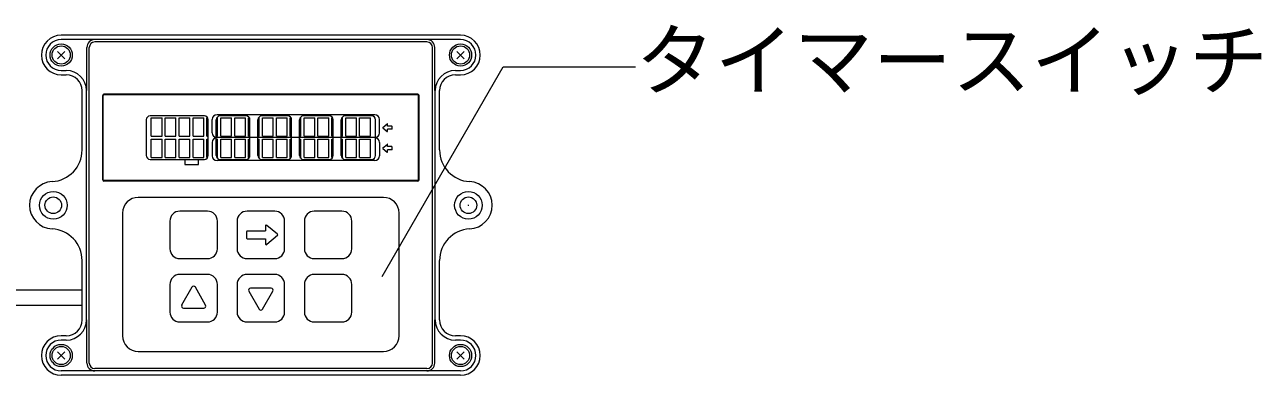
# Model space of a CAD drawing. Units: millimetres, scale not verified. Extents: x -6713 to 1917, y -1364 to 1364.
# Drawn here: x -6187.1 to -5874.3, y 946.9 to 1035.5 of the extents above; entities that cross this region are included whole.
import ezdxf
from ezdxf.enums import TextEntityAlignment as Align

# ---------------------------------------------------------------- set-up
doc = ezdxf.new("R2010")
doc.units = ezdxf.units.MM
doc.header["$LTSCALE"] = 10
for name, color, linetype, lineweight in [('0-6_A-7', 5, 'Continuous', 18), ('7-2', 4, 'Continuous', 5), ('7-D', 4, 'Continuous', 5)]:
    doc.layers.add(name, color=color, linetype=linetype, lineweight=lineweight)
doc.styles.add('ＭＳ ゴシック', font='')
doc.styles.get('ＭＳ ゴシック').set_extended_font_data('MS Gothic')

msp = doc.modelspace()

# ---------------------------------------------------------------- linework, layer by layer
at = {"layer": '0-6_A-7'}
msp.add_lwpolyline([(-6096.68, 971.86), (-6066.08, 1024.85), (-6032.57, 1024.85)], dxfattribs=at)
at = {"layer": '7-2'}
for p, q in [((-6182.36, 968.37), (-6236.03, 968.37)), ((-6172.56, 968.37), (-6236.03, 968.37)), ((-6192.36, 964.62), (-6172.56, 964.62))]:
    msp.add_line(p, q, dxfattribs=at)
at = {"layer": '7-D'}
for p, q in [((-6076.86, 1032.86), (-6177.86, 1032.86)), ((-6076.86, 1031.76), (-6177.86, 1031.76)), ((-6171.36, 1018.86), (-6171.36, 1029.76)), ((-6170.76, 949.96), (-6170.76, 1029.76)), ((-6085.36, 1031.16), (-6169.36, 1031.16)), ((-6083.96, 949.96), (-6083.96, 1029.76)), ((-6083.36, 1018.86), (-6083.36, 1029.76)), ((-6178.78, 1026.93), (-6176.94, 1028.78)), ((-6176.93, 1026.93), (-6178.77, 1028.78)), ((-6077.78, 1026.93), (-6075.94, 1028.78)), ((-6075.93, 1026.93), (-6077.77, 1028.78)), ((-6177.86, 1023.96), (-6176.56, 1023.96)), ((-6177.86, 1022.86), (-6176.56, 1022.86)), ((-6078.16, 1023.96), (-6076.86, 1023.96)), ((-6078.16, 1022.86), (-6076.86, 1022.86)), ((-6172.56, 1003.84), (-6172.56, 1018.86)), ((-6171.46, 960.86), (-6171.46, 1018.86)), ((-6167.36, 996.26), (-6167.36, 1017.66)), ((-6167.21, 996.31), (-6167.21, 1017.61)), ((-6087.66, 1017.96), (-6167.06, 1017.96)), ((-6087.71, 1017.81), (-6167.01, 1017.81)), ((-6087.51, 996.31), (-6087.51, 1017.61)), ((-6087.36, 996.26), (-6087.36, 1017.66)), ((-6083.26, 960.86), (-6083.26, 1018.86)), ((-6082.16, 1003.84), (-6082.16, 1018.86)), ((-6156.36, 1011.46), (-6156.36, 1002.46)), ((-6141.65, 1012.46), (-6155.36, 1012.46)), ((-6155.06, 1007.36), (-6155.06, 1011.96)), ((-6155.06, 1011.96), (-6152.34, 1011.96)), ((-6152.34, 1007.36), (-6152.34, 1011.96)), ((-6151.54, 1007.36), (-6151.54, 1011.96)), ((-6151.54, 1011.96), (-6148.83, 1011.96)), ((-6148.83, 1007.36), (-6148.83, 1011.96)), ((-6148.03, 1007.36), (-6148.03, 1011.96)), ((-6148.03, 1011.96), (-6145.32, 1011.96)), ((-6145.32, 1007.36), (-6145.32, 1011.96)), ((-6144.52, 1007.36), (-6144.52, 1011.96)), ((-6144.52, 1011.96), (-6141.81, 1011.96)), ((-6141.81, 1007.36), (-6141.81, 1011.96)), ((-6141.01, 1007.36), (-6141.01, 1011.96)), ((-6141.01, 1011.96), (-6140.85, 1011.96)), ((-6140.65, 1002.46), (-6140.65, 1011.46)), ((-6139.65, 1008.16), (-6139.65, 1011.56)), ((-6138.65, 1002.46), (-6138.65, 1011.46)), ((-6098.56, 1012.76), (-6138.45, 1012.76)), ((-6138.45, 1011.96), (-6138.29, 1011.96)), ((-6138.29, 1007.36), (-6138.29, 1011.96)), ((-6131.11, 1012.46), (-6137.65, 1012.46)), ((-6137.49, 1007.36), (-6137.49, 1011.96)), ((-6137.49, 1011.96), (-6134.78, 1011.96)), ((-6134.78, 1007.36), (-6134.78, 1011.96)), ((-6133.98, 1007.36), (-6133.98, 1011.96)), ((-6133.98, 1011.96), (-6131.27, 1011.96)), ((-6131.27, 1007.36), (-6131.27, 1011.96)), ((-6130.47, 1007.36), (-6130.47, 1011.96)), ((-6130.47, 1011.96), (-6130.31, 1011.96)), ((-6130.11, 1002.46), (-6130.11, 1011.46)), ((-6128.11, 1002.46), (-6128.11, 1011.46)), ((-6127.91, 1011.96), (-6127.76, 1011.96)), ((-6127.76, 1007.36), (-6127.76, 1011.96)), ((-6120.57, 1012.46), (-6127.11, 1012.46)), ((-6126.96, 1007.36), (-6126.96, 1011.96)), ((-6126.96, 1011.96), (-6124.24, 1011.96)), ((-6124.24, 1007.36), (-6124.24, 1011.96)), ((-6123.44, 1007.36), (-6123.44, 1011.96)), ((-6123.44, 1011.96), (-6120.73, 1011.96)), ((-6120.73, 1007.36), (-6120.73, 1011.96)), ((-6119.93, 1007.36), (-6119.93, 1011.96)), ((-6119.93, 1011.96), (-6119.77, 1011.96)), ((-6119.57, 1002.46), (-6119.57, 1011.46)), ((-6117.57, 1002.46), (-6117.57, 1011.46)), ((-6117.37, 1011.96), (-6117.22, 1011.96)), ((-6117.22, 1007.36), (-6117.22, 1011.96)), ((-6110.04, 1012.46), (-6116.57, 1012.46)), ((-6116.42, 1007.36), (-6116.42, 1011.96)), ((-6116.42, 1011.96), (-6113.71, 1011.96)), ((-6113.71, 1007.36), (-6113.71, 1011.96)), ((-6112.91, 1007.36), (-6112.91, 1011.96)), ((-6112.91, 1011.96), (-6110.19, 1011.96)), ((-6110.19, 1007.36), (-6110.19, 1011.96)), ((-6109.39, 1007.36), (-6109.39, 1011.96)), ((-6109.39, 1011.96), (-6109.24, 1011.96)), ((-6109.04, 1002.46), (-6109.04, 1011.46)), ((-6107.04, 1002.46), (-6107.04, 1011.46)), ((-6106.84, 1011.96), (-6106.68, 1011.96)), ((-6106.68, 1007.36), (-6106.68, 1011.96)), ((-6099.36, 1012.46), (-6106.04, 1012.46)), ((-6105.88, 1007.36), (-6105.88, 1011.96)), ((-6105.88, 1011.96), (-6103.17, 1011.96)), ((-6103.17, 1007.36), (-6103.17, 1011.96)), ((-6102.37, 1007.36), (-6102.37, 1011.96)), ((-6102.37, 1011.96), (-6099.66, 1011.96)), ((-6099.66, 1007.36), (-6099.66, 1011.96)), ((-6098.36, 1002.46), (-6098.36, 1011.46)), ((-6097.36, 1008.16), (-6097.36, 1011.56)), ((-6096.5, 1009.54), (-6095.42, 1010.45)), ((-6095.29, 1009.88), (-6095.29, 1010.39)), ((-6155.06, 1007.36), (-6152.34, 1007.36)), ((-6151.54, 1007.36), (-6148.83, 1007.36)), ((-6148.03, 1007.36), (-6145.32, 1007.36)), ((-6144.52, 1007.36), (-6141.81, 1007.36)), ((-6141.01, 1007.36), (-6140.65, 1007.36)), ((-6138.65, 1007.36), (-6138.29, 1007.36)), ((-6137.49, 1007.36), (-6134.78, 1007.36)), ((-6133.98, 1007.36), (-6131.27, 1007.36)), ((-6130.47, 1007.36), (-6130.11, 1007.36)), ((-6128.11, 1007.36), (-6127.76, 1007.36)), ((-6126.96, 1007.36), (-6124.24, 1007.36)), ((-6123.44, 1007.36), (-6120.73, 1007.36)), ((-6119.93, 1007.36), (-6119.57, 1007.36)), ((-6117.57, 1007.36), (-6117.22, 1007.36)), ((-6116.42, 1007.36), (-6113.71, 1007.36)), ((-6112.91, 1007.36), (-6110.19, 1007.36)), ((-6109.39, 1007.36), (-6109.04, 1007.36)), ((-6107.04, 1007.36), (-6106.68, 1007.36)), ((-6105.88, 1007.36), (-6103.17, 1007.36)), ((-6102.37, 1007.36), (-6099.66, 1007.36)), ((-6096.5, 1009.42), (-6095.42, 1008.51)), ((-6094.26, 1009.88), (-6095.29, 1009.88)), ((-6094.26, 1009.08), (-6095.29, 1009.08)), ((-6095.29, 1008.57), (-6095.29, 1009.08)), ((-6094.18, 1009.16), (-6094.18, 1009.8)), ((-6155.06, 1001.96), (-6155.06, 1006.56)), ((-6155.06, 1006.56), (-6152.34, 1006.56)), ((-6152.34, 1001.96), (-6152.34, 1006.56)), ((-6151.54, 1001.96), (-6151.54, 1006.56)), ((-6151.54, 1006.56), (-6148.83, 1006.56)), ((-6148.83, 1001.96), (-6148.83, 1006.56)), ((-6148.03, 1001.96), (-6148.03, 1006.56)), ((-6148.03, 1006.56), (-6145.32, 1006.56)), ((-6145.32, 1001.96), (-6145.32, 1006.56)), ((-6144.52, 1001.96), (-6144.52, 1006.56)), ((-6144.52, 1006.56), (-6141.81, 1006.56)), ((-6141.81, 1001.96), (-6141.81, 1006.56)), ((-6141.01, 1001.96), (-6141.01, 1006.56)), ((-6141.01, 1006.56), (-6140.65, 1006.56)), ((-6139.65, 1005.76), (-6139.65, 1002.36)), ((-6138.65, 1006.56), (-6138.29, 1006.56)), ((-6098.56, 1006.96), (-6138.45, 1006.96)), ((-6138.29, 1001.96), (-6138.29, 1006.56)), ((-6137.49, 1001.96), (-6137.49, 1006.56)), ((-6137.49, 1006.56), (-6134.78, 1006.56)), ((-6134.78, 1001.96), (-6134.78, 1006.56)), ((-6133.98, 1001.96), (-6133.98, 1006.56)), ((-6133.98, 1006.56), (-6131.27, 1006.56)), ((-6131.27, 1001.96), (-6131.27, 1006.56)), ((-6130.47, 1001.96), (-6130.47, 1006.56)), ((-6130.47, 1006.56), (-6130.11, 1006.56)), ((-6128.11, 1006.56), (-6127.76, 1006.56)), ((-6127.76, 1001.96), (-6127.76, 1006.56)), ((-6126.96, 1001.96), (-6126.96, 1006.56)), ((-6126.96, 1006.56), (-6124.24, 1006.56)), ((-6124.24, 1001.96), (-6124.24, 1006.56)), ((-6123.44, 1001.96), (-6123.44, 1006.56)), ((-6123.44, 1006.56), (-6120.73, 1006.56)), ((-6120.73, 1001.96), (-6120.73, 1006.56)), ((-6119.93, 1001.96), (-6119.93, 1006.56)), ((-6119.93, 1006.56), (-6119.57, 1006.56)), ((-6117.57, 1006.56), (-6117.22, 1006.56)), ((-6117.22, 1001.96), (-6117.22, 1006.56)), ((-6116.42, 1001.96), (-6116.42, 1006.56)), ((-6116.42, 1006.56), (-6113.71, 1006.56)), ((-6113.71, 1001.96), (-6113.71, 1006.56)), ((-6112.91, 1001.96), (-6112.91, 1006.56)), ((-6112.91, 1006.56), (-6110.19, 1006.56)), ((-6110.19, 1001.96), (-6110.19, 1006.56)), ((-6109.39, 1001.96), (-6109.39, 1006.56)), ((-6109.39, 1006.56), (-6109.04, 1006.56)), ((-6107.04, 1006.56), (-6106.68, 1006.56)), ((-6106.68, 1001.96), (-6106.68, 1006.56)), ((-6105.88, 1001.96), (-6105.88, 1006.56)), ((-6105.88, 1006.56), (-6103.17, 1006.56)), ((-6103.17, 1001.96), (-6103.17, 1006.56)), ((-6102.37, 1001.96), (-6102.37, 1006.56)), ((-6102.37, 1006.56), (-6099.66, 1006.56)), ((-6099.66, 1001.96), (-6099.66, 1006.56)), ((-6097.36, 1005.76), (-6097.36, 1002.36)), ((-6096.5, 1004.36), (-6095.42, 1005.27)), ((-6096.5, 1004.24), (-6095.42, 1003.33)), ((-6095.29, 1004.7), (-6095.29, 1005.21)), ((-6094.26, 1004.7), (-6095.29, 1004.7)), ((-6094.26, 1003.9), (-6095.29, 1003.9)), ((-6095.29, 1003.39), (-6095.29, 1003.9)), ((-6094.18, 1003.98), (-6094.18, 1004.62)), ((-6155.36, 1001.46), (-6141.65, 1001.46)), ((-6155.06, 1001.96), (-6152.34, 1001.96)), ((-6151.54, 1001.96), (-6148.83, 1001.96)), ((-6148.03, 1001.96), (-6145.32, 1001.96)), ((-6146.62, 1001.21), (-6146.62, 1000.21)), ((-6144.52, 1001.96), (-6141.81, 1001.96)), ((-6143.12, 1000.21), (-6143.12, 1001.21)), ((-6141.01, 1001.96), (-6140.73, 1001.96)), ((-6138.57, 1001.96), (-6138.29, 1001.96)), ((-6098.56, 1001.16), (-6138.45, 1001.16)), ((-6137.65, 1001.46), (-6131.11, 1001.46)), ((-6137.49, 1001.96), (-6134.78, 1001.96)), ((-6133.98, 1001.96), (-6131.27, 1001.96)), ((-6130.47, 1001.96), (-6130.19, 1001.96)), ((-6128.03, 1001.96), (-6127.76, 1001.96)), ((-6127.11, 1001.46), (-6120.57, 1001.46)), ((-6126.96, 1001.96), (-6124.24, 1001.96)), ((-6123.44, 1001.96), (-6120.73, 1001.96)), ((-6119.93, 1001.96), (-6119.66, 1001.96)), ((-6117.49, 1001.96), (-6117.22, 1001.96)), ((-6116.57, 1001.46), (-6110.04, 1001.46)), ((-6116.42, 1001.96), (-6113.71, 1001.96)), ((-6112.91, 1001.96), (-6110.19, 1001.96)), ((-6109.39, 1001.96), (-6109.12, 1001.96)), ((-6106.95, 1001.96), (-6106.68, 1001.96)), ((-6106.04, 1001.46), (-6099.36, 1001.46)), ((-6105.88, 1001.96), (-6103.17, 1001.96)), ((-6102.37, 1001.96), (-6099.66, 1001.96)), ((-6146.62, 1000.21), (-6143.12, 1000.21)), ((-6087.66, 995.96), (-6167.06, 995.96)), ((-6087.71, 996.11), (-6167.01, 996.11)), ((-6096.36, 991.86), (-6158.36, 991.86)), ((-6140.86, 988.36), (-6147.86, 988.36)), ((-6123.86, 988.36), (-6130.86, 988.36)), ((-6106.86, 988.36), (-6113.86, 988.36)), ((-6162.36, 987.86), (-6162.36, 956.86)), ((-6150.36, 985.86), (-6150.36, 978.86)), ((-6138.36, 978.86), (-6138.36, 985.86)), ((-6133.36, 985.86), (-6133.36, 978.86)), ((-6121.36, 978.86), (-6121.36, 985.86)), ((-6116.36, 985.86), (-6116.36, 978.86)), ((-6104.36, 978.86), (-6104.36, 985.86)), ((-6092.36, 956.86), (-6092.36, 987.86)), ((-6131, 983.16), (-6131, 981.56)), ((-6130.8, 983.36), (-6126.2, 983.36)), ((-6126.2, 984.63), (-6126.2, 983.36)), ((-6123.17, 982.51), (-6125.87, 984.78)), ((-6123.17, 982.21), (-6125.87, 979.94)), ((-6130.8, 981.36), (-6126.2, 981.36)), ((-6126.2, 981.36), (-6126.2, 980.09)), ((-6172.56, 960.86), (-6172.56, 975.88)), ((-6147.86, 976.36), (-6140.86, 976.36)), ((-6130.86, 976.36), (-6123.86, 976.36)), ((-6113.86, 976.36), (-6106.86, 976.36)), ((-6082.16, 960.86), (-6082.16, 975.88)), ((-6150.36, 969.86), (-6150.36, 962.86)), ((-6140.86, 972.36), (-6147.86, 972.36)), ((-6138.36, 962.86), (-6138.36, 969.86)), ((-6133.36, 969.86), (-6133.36, 962.86)), ((-6123.86, 972.36), (-6130.86, 972.36)), ((-6121.36, 962.86), (-6121.36, 969.86)), ((-6116.36, 969.86), (-6116.36, 962.86)), ((-6106.86, 972.36), (-6113.86, 972.36)), ((-6104.36, 962.86), (-6104.36, 969.86)), ((-6144.79, 969.11), (-6147.39, 964.61)), ((-6141.32, 964.61), (-6143.92, 969.11)), ((-6130.39, 968.11), (-6127.79, 963.61)), ((-6124.76, 968.86), (-6129.95, 968.86)), ((-6126.92, 963.61), (-6124.32, 968.11)), ((-6146.95, 963.86), (-6141.76, 963.86)), ((-6171.36, 949.96), (-6171.36, 960.86)), ((-6147.86, 960.36), (-6140.86, 960.36)), ((-6130.86, 960.36), (-6123.86, 960.36)), ((-6113.86, 960.36), (-6106.86, 960.36)), ((-6083.36, 949.96), (-6083.36, 960.86)), ((-6176.56, 956.86), (-6177.86, 956.86)), ((-6176.56, 955.76), (-6177.86, 955.76)), ((-6076.86, 956.86), (-6078.16, 956.86)), ((-6076.86, 955.76), (-6078.16, 955.76)), ((-6178.78, 950.93), (-6176.94, 952.78)), ((-6176.93, 950.93), (-6178.77, 952.78)), ((-6158.36, 952.86), (-6096.36, 952.86)), ((-6077.78, 950.93), (-6075.94, 952.78)), ((-6075.93, 950.93), (-6077.77, 952.78)), ((-6076.86, 947.96), (-6177.86, 947.96)), ((-6085.36, 948.56), (-6169.36, 948.56)), ((-6076.86, 946.86), (-6177.86, 946.86))]:
    msp.add_line(p, q, dxfattribs=at)
at = {"layer": '7-D', "color": 7, "lineweight": 9}
for p, q in [((-6076.95, 1027.86), (-6076.77, 1027.86)), ((-6076.86, 1027.77), (-6076.86, 1027.95)), ((-6074.95, 989.86), (-6074.77, 989.86)), ((-6074.86, 989.77), (-6074.86, 989.95))]:
    msp.add_line(p, q, dxfattribs=at)
at = {"layer": '7-D'}
for centre, radius in [((-6177.86, 1027.86), 2.8), ((-6177.86, 1027.86), 2.3), ((-6076.86, 1027.86), 2.8), ((-6076.86, 1027.86), 2.3), ((-6179.86, 989.86), 3.5), ((-6179.86, 989.86), 2.1), ((-6074.86, 989.86), 3.5), ((-6074.86, 989.86), 2.1), ((-6177.86, 951.86), 2.8), ((-6177.86, 951.86), 2.3), ((-6076.86, 951.86), 2.8), ((-6076.86, 951.86), 2.3)]:
    msp.add_circle(centre, radius, dxfattribs=at)
for centre, radius, start, end in [((-6177.86, 1027.86), 5, 90, 270), ((-6076.86, 1027.86), 5, 270, 90), ((-6177.86, 1027.86), 3.9, 90, 270), ((-6169.36, 1029.76), 2, 90, 180), ((-6169.36, 1029.76), 1.4, 90, 180), ((-6085.36, 1029.76), 2, 0, 90), ((-6085.36, 1029.76), 1.4, 360, 90), ((-6076.86, 1027.86), 3.9, 270, 90), ((-6176.56, 1018.86), 5.1, 360, 90), ((-6176.56, 1018.86), 4, 360, 90), ((-6078.16, 1018.86), 5.1, 90, 180), ((-6078.16, 1018.86), 4, 90, 180), ((-6167.06, 1017.66), 0.3, 90, 180), ((-6167.01, 1017.61), 0.2, 90, 180), ((-6087.71, 1017.61), 0.2, 0, 90), ((-6087.66, 1017.66), 0.3, 360, 90), ((-6155.36, 1011.46), 1, 90, 180), ((-6141.65, 1011.46), 1, 0, 90), ((-6138.45, 1011.56), 1.2, 90, 180), ((-6137.65, 1011.46), 1, 90, 180), ((-6131.11, 1011.46), 1, 0, 90), ((-6127.11, 1011.46), 1, 90, 180), ((-6120.57, 1011.46), 1, 0, 90), ((-6116.57, 1011.46), 1, 90, 180), ((-6110.04, 1011.46), 1, 0, 90), ((-6106.04, 1011.46), 1, 90, 180), ((-6099.36, 1011.46), 1, 0, 90), ((-6098.56, 1011.56), 1.2, 0, 90), ((-6095.37, 1010.39), 0.08, 0, 130), ((-6138.45, 1008.16), 1.2, 180, 270), ((-6098.56, 1008.16), 1.2, 270, 0), ((-6096.45, 1009.48), 0.08, 130, 230), ((-6095.37, 1008.57), 0.08, 230, 0), ((-6094.26, 1009.8), 0.08, 360, 90), ((-6094.26, 1009.16), 0.08, 270, 0), ((-6138.45, 1005.76), 1.2, 90, 180), ((-6098.56, 1005.76), 1.2, 360, 90), ((-6096.45, 1004.3), 0.08, 130, 230), ((-6095.37, 1005.21), 0.08, 0, 130), ((-6094.26, 1004.62), 0.08, 360, 90), ((-6094.26, 1003.98), 0.08, 270, 0), ((-6180.56, 1003.84), 8, 272.866, 0), ((-6155.36, 1002.46), 1, 180, 270), ((-6141.65, 1002.46), 1, 270, 360), ((-6138.45, 1002.36), 1.2, 180, 270), ((-6137.65, 1002.46), 1, 180, 270), ((-6131.11, 1002.46), 1, 270, 360), ((-6127.11, 1002.46), 1, 180, 270), ((-6120.57, 1002.46), 1, 270, 360), ((-6116.57, 1002.46), 1, 180, 270), ((-6110.04, 1002.46), 1, 270, 360), ((-6106.04, 1002.46), 1, 180, 270), ((-6099.36, 1002.46), 1, 270, 0), ((-6098.56, 1002.36), 1.2, 270, 360), ((-6095.37, 1003.39), 0.08, 230, 0), ((-6074.16, 1003.84), 8, 180, 267.134), ((-6179.86, 989.86), 6, 92.866, 267.134), ((-6167.06, 996.26), 0.3, 180, 270), ((-6167.01, 996.31), 0.2, 180, 270), ((-6087.71, 996.31), 0.2, 270, 360), ((-6087.66, 996.26), 0.3, 270, 360), ((-6074.86, 989.86), 6, 272.866, 87.134), ((-6158.36, 987.86), 4, 90, 180), ((-6096.36, 987.86), 4, 0, 90), ((-6147.86, 985.86), 2.5, 90, 180), ((-6140.86, 985.86), 2.5, 360, 90), ((-6130.86, 985.86), 2.5, 90, 180), ((-6123.86, 985.86), 2.5, 360, 90), ((-6113.86, 985.86), 2.5, 90, 180), ((-6106.86, 985.86), 2.5, 360, 90), ((-6180.56, 975.88), 8, 0, 87.134), ((-6130.8, 983.16), 0.2, 90, 180), ((-6126, 984.63), 0.2, 50, 180), ((-6123.3, 982.36), 0.2, 310, 50), ((-6074.16, 975.88), 8, 92.866, 180), ((-6130.8, 981.56), 0.2, 180, 270), ((-6126, 980.09), 0.2, 180, 310), ((-6147.86, 978.86), 2.5, 180, 270), ((-6140.86, 978.86), 2.5, 270, 360), ((-6130.86, 978.86), 2.5, 180, 270), ((-6123.86, 978.86), 2.5, 270, 360), ((-6113.86, 978.86), 2.5, 180, 270), ((-6106.86, 978.86), 2.5, 270, 360), ((-6147.86, 969.86), 2.5, 90, 180), ((-6140.86, 969.86), 2.5, 360, 90), ((-6130.86, 969.86), 2.5, 90, 180), ((-6123.86, 969.86), 2.5, 360, 90), ((-6113.86, 969.86), 2.5, 90, 180), ((-6106.86, 969.86), 2.5, 360, 90), ((-6144.36, 968.86), 0.5, 30, 150), ((-6129.95, 968.36), 0.5, 90, 210), ((-6124.76, 968.36), 0.5, 330, 90), ((-6146.95, 964.36), 0.5, 150, 270), ((-6141.76, 964.36), 0.5, 270, 30), ((-6127.36, 963.86), 0.5, 210, 330), ((-6176.56, 960.86), 4, 270, 360), ((-6176.56, 960.86), 5.1, 270, 360), ((-6147.86, 962.86), 2.5, 180, 270), ((-6140.86, 962.86), 2.5, 270, 360), ((-6130.86, 962.86), 2.5, 180, 270), ((-6123.86, 962.86), 2.5, 270, 360), ((-6113.86, 962.86), 2.5, 180, 270), ((-6106.86, 962.86), 2.5, 270, 360), ((-6078.16, 960.86), 5.1, 180, 270), ((-6078.16, 960.86), 4, 180, 270), ((-6177.86, 951.86), 5, 90, 270), ((-6177.86, 951.86), 3.9, 90, 270), ((-6158.36, 956.86), 4, 180, 270), ((-6096.36, 956.86), 4, 270, 360), ((-6076.86, 951.86), 5, 270, 90), ((-6076.86, 951.86), 3.9, 270, 90), ((-6169.36, 949.96), 2, 180, 270), ((-6169.36, 949.96), 1.4, 180, 270), ((-6085.36, 949.96), 2, 270, 0), ((-6085.36, 949.96), 1.4, 270, 360)]:
    msp.add_arc(centre, radius, start, end, dxfattribs=at)

# ---------------------------------------------------------------- texts
at = {"layer": '0-6_A-7', "color": 7, "style": 'ＭＳ ゴシック'}
msp.add_text('タイマースイッチ', height=14.66, dxfattribs=at).set_placement((-6032.57, 1014.85), align=Align.BOTTOM_LEFT)

doc.saveas('drawing.dxf')
